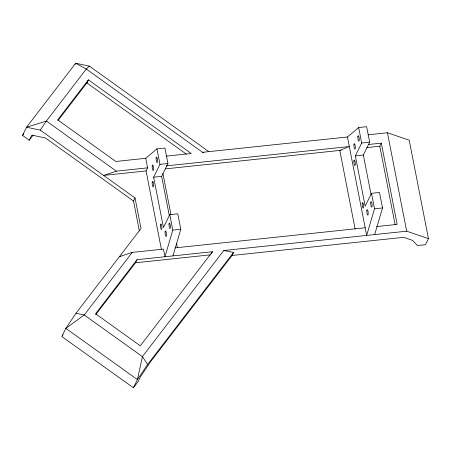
<?xml version="1.0" encoding="UTF-8"?>
<svg xmlns="http://www.w3.org/2000/svg" width="451" height="451" viewBox="0 0 451 451"><rect width="100%" height="100%" fill="white"/><g stroke="black" fill="none" stroke-linecap="round" stroke-linejoin="round"><path stroke-width="0.68" d="M172.947 255.897L180.8 229.266L177.779 213.791L169.779 214.637L172.801 230.111L164.948 256.743L163.459 249.099L132.233 252.402L119.408 256.67L120.163 256.591M374.663 234.571L382.516 207.945L379.494 192.47L371.494 193.316L374.516 208.79L366.663 235.416L347.445 136.986L358.652 127.543L366.652 126.697L369.673 142.178L363.348 155.031L371.015 194.302M33.103 135.204L29.259 140.21L22.55 135.407L26.575 127.227L75.661 63.225L89.36 66.117L208.79 151.609M29.259 140.21L31.779 135.097L45.478 137.995L133.524 201.022L139.359 230.906M75.041 64.482L75.661 63.225L86.271 69.048L202.567 152.303L203.875 152.551M166.239 156.142L191.252 153.498L88.379 79.855L86.868 82.922L186.314 154.107M161.407 249.414L146.085 170.923L147.595 167.857L145.729 158.307L156.937 148.869L164.936 148.024L167.958 163.499L161.633 176.352L169.3 215.623M133.524 201.022L135.035 197.955L40.274 130.125L26.575 127.227L46.385 121.054L86.271 69.048L89.36 66.117M169.779 214.637L163.454 227.496L153.633 177.198L159.958 164.344L156.937 148.869M95.764 314.612L135.525 262.764L137.036 259.691L212.46 251.72L211.558 253.558M132.233 252.402L84.247 314.973L65.84 328.351L61.815 336.531L133.4 387.775L137.431 379.595L147.612 364.481L233.579 252.391L223.769 250.525L142.415 356.611L137.431 379.595L65.84 328.351L76.027 313.236L141 228.516L135.035 197.955M133.4 387.775L138.006 381.777L140.52 376.664L150.707 361.55L232.068 255.458L233.579 252.391M371.494 193.316L365.169 206.169L355.349 155.877L361.674 143.023L358.652 127.543M395.121 224.711L379.798 146.214L381.309 143.147L368.281 144.529M367.965 134.815L387.443 132.757L409.232 140.216L428.45 238.647L425.468 244.713L417.468 245.558L412.451 240.338L403.645 237.327L232.068 255.458M40.274 130.125L46.385 121.054L116.375 171.155L147.595 167.857M22.55 135.407L23.83 133.738M88.379 79.855L57.7 119.859L115.828 161.469L145.729 158.307M57.897 120.705L87.708 81.834M62.232 335.984L63.072 334.896M137.036 259.691L95.561 313.778L140.3 345.804L212.46 251.72M116.375 171.155L103.555 175.422L146.085 170.923M202.567 152.303L347.445 136.986M159.958 164.344L167.958 163.499M361.674 143.023L369.673 142.178M166.086 165.9L349.311 146.53L339.8 150.442L355.123 228.939M165.573 168.86L341.136 150.301M366.77 147.595L379.798 146.214M153.633 177.198L161.633 176.352M355.349 155.877L363.348 155.031M172.801 230.111L180.8 229.266M374.516 208.79L382.516 207.945M174.954 247.887L365.169 227.778M376.602 226.571L397.173 224.395L381.309 143.147M223.769 250.525L406.661 231.188L428.45 238.647M135.525 262.764L210.256 254.86M76.027 313.236L84.247 314.973L142.415 356.611L147.612 364.481M387.443 132.757L406.661 231.188M162.89 173.359L170.957 214.676M176.6 243.591L177.406 247.723M353.917 161.108A2.757 0.648 84 0 0 354.774 165.523A2.757 0.648 84 0 0 355.1 161.785A2.757 0.648 84 0 0 353.917 161.108M357.857 136.749A2.757 0.648 84 0 0 358.72 141.163A2.757 0.648 84 0 0 359.047 137.42A2.757 0.648 84 0 0 357.857 136.749M353.939 144.709A2.757 0.648 84 0 0 354.802 149.123A2.757 0.648 84 0 0 355.129 145.385A2.757 0.648 84 0 0 353.939 144.709M362.221 203.672A2.757 0.648 84 0 0 363.083 208.086A2.757 0.648 84 0 0 363.41 204.348A2.757 0.648 84 0 0 362.221 203.672M165.105 232A2.757 0.648 84 0 0 165.962 236.409A2.757 0.648 84 0 0 166.289 232.671A2.757 0.648 84 0 0 165.105 232M160.505 224.998A2.757 0.648 84 0 0 161.368 229.407A2.757 0.648 84 0 0 161.695 225.669A2.757 0.648 84 0 0 160.505 224.998M156.142 158.075A2.757 0.648 84 0 0 157.004 162.484A2.757 0.648 84 0 0 157.326 158.746A2.757 0.648 84 0 0 156.142 158.075M370.739 202.719A2.757 0.648 84 0 0 371.596 207.127A2.757 0.648 84 0 0 371.923 203.39A2.757 0.648 84 0 0 370.739 202.719M152.196 182.435A2.757 0.648 84 0 0 153.058 186.844A2.757 0.648 84 0 0 153.385 183.106A2.757 0.648 84 0 0 152.196 182.435M169.024 224.04A2.757 0.648 84 0 0 169.88 228.448A2.757 0.648 84 0 0 170.207 224.711A2.757 0.648 84 0 0 169.024 224.04M152.224 166.036A2.757 0.648 84 0 0 153.086 170.439A2.757 0.648 84 0 0 153.408 166.707A2.757 0.648 84 0 0 152.224 166.036M366.821 210.679A2.757 0.648 84 0 0 367.678 215.082A2.757 0.648 84 0 0 368.005 211.35A2.757 0.648 84 0 0 366.821 210.679"/></g></svg>
